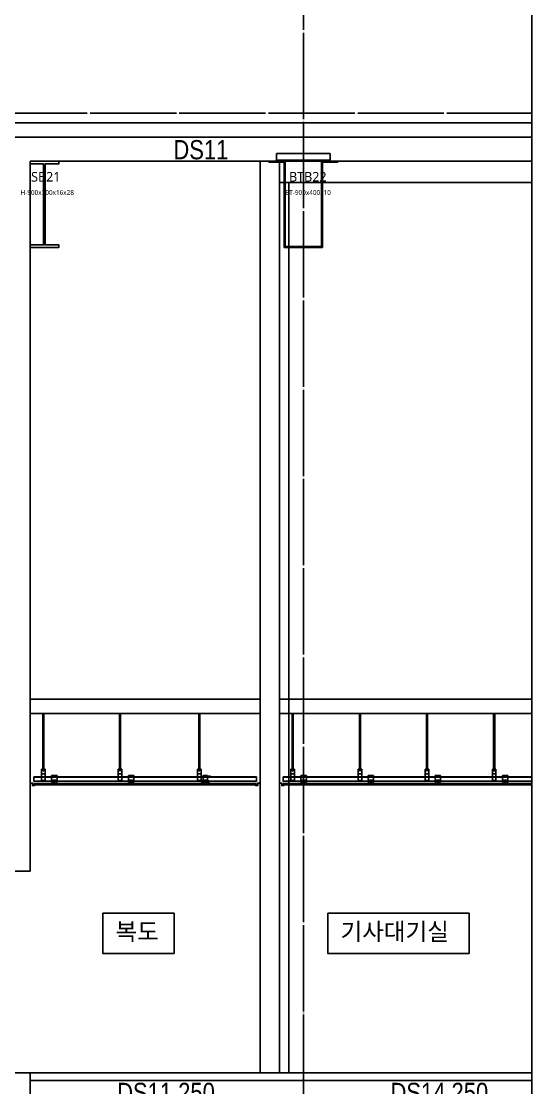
# Model space of a CAD drawing. Header units: millimetres. Extents: x 11948722 to 13111668, y -10771712 to -10232988.
# Drawn here: x 12189392 to 12194713, y -10546318 to -10535205 of the extents above; entities that cross this region are included whole.
import ezdxf
from ezdxf.enums import TextEntityAlignment as Align

# ---------------------------------------------------------------- set-up
doc = ezdxf.new("R2010")
doc.units = ezdxf.units.MM
doc.header["$LTSCALE"] = 150
doc.header["$MEASUREMENT"] = 0
for name, pattern in [('CEN', [6.2, 6, -0.1, 0, -0.1]), ('X_PLAN_1F$0$CEN', [62, 60, -1, 0, -1]), ('Xref-계단단면도$0$HIDDEN', [0.375, 0.25, -0.125])]:
    doc.linetypes.add(name, pattern=pattern)
doc.layers.get('Defpoints').update_dxf_attribs({"color": 117, "linetype": 'CONTINUOUS'})
for name, color, linetype in [('0-Besto', 1, 'CONTINUOUS'), ('A-CON', 2, 'CONTINUOUS'), ('A-FIN-4', 9, 'CONTINUOUS'), ('A-중심선', 10, 'CEN'), ('CON-C', 2, 'CONTINUOUS'), ('DIM', 7, 'CONTINUOUS'), ('ELE-06', 6, 'CONTINUOUS'), ('INS', 251, 'CONTINUOUS'), ('WAL', 3, 'CONTINUOUS'), ('X_PLAN_1F$0$A-중심선', 1, 'X_PLAN_1F$0$CEN'), ('Xref-계단단면도$0$4', 4, 'CONTINUOUS'), ('Xref-계단단면도$0$8', 8, 'CONTINUOUS'), ('Xref-계단단면도$0$ELE-3', 6, 'CONTINUOUS'), ('Xref-계단단면도$0$FIN', 5, 'CONTINUOUS'), ('Xref-계단단면도$0$TEX', 3, 'CONTINUOUS'), ('Xref-계단단면도$0$TEX-SYM', 3, 'CONTINUOUS')]:
    doc.layers.add(name, color=color, linetype=linetype)
doc.styles.add('A.NARROW', font='ARIALN.TTF')
doc.styles.add('Xref-계단단면도$0$돋움', font='')
doc.styles.add('나눔고딕 Se', font='NanumGothic.ttf')
doc.styles.get('Xref-계단단면도$0$돋움').set_extended_font_data('Dotum')

# ---------------------------------------------------------------- blocks, each defined once
blk = doc.blocks.new('A$C631E516C')
at = {"layer": 'A-CON', "ltscale": 3}
blk.add_lwpolyline([(-150, 0), (-150, -28), (-8, -28), (-8, -872), (-150, -872), (-150, -900), (150, -900), (150, -872), (8, -872), (8, -28), (150, -28), (150, 0), (-150, 0)], close=True, dxfattribs=at)
at = {"layer": 'Defpoints', "style": '나눔고딕 Se'}
for s, height, p in [('SB21', 100, (167, -162)), ('H-900x300x16x28', 50, (308, -326))]:
    blk.add_text(s, height=height, dxfattribs=at).set_placement(p, align=Align.MIDDLE_RIGHT)
blk = doc.blocks.new('A$C652F490E')
at = {"layer": '0-Besto', "color": 2}
for p, q in [((-359, -10), (-359, 0)), ((-190, -890), (-190, 0)), ((190, -890), (190, 0)), ((359, -10), (359, 0)), ((-200, -10), (-359, -10)), ((-200, -900), (-200, -10)), ((200, -900), (200, -10)), ((200, -10), (359, -10)), ((-200, -900), (200, -900)), ((-190, -890), (190, -890))]:
    blk.add_line(p, q, dxfattribs=at)
at = {"layer": '0-Besto'}
for p, q in [((-359, 0), (-188, 0)), ((-159, 0), (-279, 0)), ((159, 0), (279, 0)), ((359, 0), (188, 0))]:
    blk.add_line(p, q, dxfattribs=at)
at = {"layer": 'DIM', "color": 2}
for p, q in [((-279, 0), (-279, 80)), ((-279, 80), (279, 80)), ((279, 10), (-279, 10)), ((279, 0), (-279, 0)), ((279, 80), (279, 0))]:
    blk.add_line(p, q, dxfattribs=at)
at = {"layer": 'Defpoints', "style": '나눔고딕 Se'}
for s, height, p in [('BTB22', 100, (242, -162)), ('BT-900x400x10', 50, (287, -326))]:
    blk.add_text(s, height=height, dxfattribs=at).set_placement(p, align=Align.MIDDLE_RIGHT)

msp = doc.modelspace()

# ---------------------------------------------------------------- linework, layer by layer
at = {"layer": 'A-FIN-4'}
msp.add_line((12177087.3, -10536262.8), (12194713.3, -10536262.8), dxfattribs=at)
at = {"layer": 'A-중심선'}
for p, q in [((12192332.6, -10528812.8), (12192332.6, -10580443.8)), ((12177087.3, -10536162.8), (12194713.3, -10536162.8))]:
    msp.add_line(p, q, dxfattribs=at)
at = {"layer": 'A-중심선', "linetype": 'ByBlock', "ltscale": 0.5}
msp.add_line((12177087.3, -10546162.8), (12194713.3, -10546162.8), dxfattribs=at)
at = {"layer": 'CON-C'}
for p, q in [((12189482.6, -10544062.8), (12189482.6, -10536662.8)), ((12189482.6, -10536662.8), (12194713.3, -10536662.8)), ((12189182.6, -10544062.8), (12189482.6, -10544062.8)), ((12189482.6, -10546162.8), (12189182.6, -10546162.8)), ((12189482.6, -10554062.8), (12189482.6, -10546162.8)), ((12194713.3, -10546242.8), (12189482.6, -10546242.8))]:
    msp.add_line(p, q, dxfattribs=at)
at = {"layer": 'CON-C', "flags": 128}
msp.add_lwpolyline([(12177087.3, -10536412.8), (12194713.3, -10536412.8)], dxfattribs=at)
at = {"layer": 'Defpoints', "ltscale": 1200}
msp.add_lwpolyline([(12177087.3, -10525959.4), (12194713.3, -10525959.4), (12194713.3, -10580443.8), (12177087.3, -10580443.8)], close=True, dxfattribs=at)
at = {"layer": 'ELE-06'}
msp.add_line((12194713.3, -10546162.8), (12189482.6, -10546162.8), dxfattribs=at)
at = {"layer": 'INS', "ltscale": 1200}
for p, q in [((12192082.6, -10536882.8), (12194713.3, -10536882.8)), ((12192182.6, -10546162.8), (12192182.6, -10536882.8))]:
    msp.add_line(p, q, dxfattribs=at)
at = {"layer": 'WAL', "ltscale": 1200}
for p, q in [((12191882.6, -10546162.8), (12191882.6, -10536662.8)), ((12192082.6, -10546162.8), (12192082.6, -10536662.8))]:
    msp.add_line(p, q, dxfattribs=at)
at = {"layer": 'Xref-계단단면도$0$4', "ltscale": 0.1}
for points in [[(12189532.6, -10543168.8), (12189532.6, -10543162.8), (12189531.6, -10543162.8), (12189531.6, -10543167.8), (12189508.6, -10543167.8), (12189508.6, -10543142.8), (12189483.6, -10543142.8), (12189483.6, -10543118.8), (12189482.6, -10543118.8), (12189482.6, -10543143.8), (12189507.6, -10543143.8), (12189507.6, -10543168.8), (12189532.6, -10543168.8)], [(12191832.6, -10543168.8), (12191832.6, -10543162.8), (12191833.6, -10543162.8), (12191833.6, -10543167.8), (12191856.6, -10543167.8), (12191856.6, -10543142.8), (12191881.6, -10543142.8), (12191881.6, -10543118.8), (12191882.6, -10543118.8), (12191882.6, -10543143.8), (12191857.6, -10543143.8), (12191857.6, -10543168.8), (12191832.6, -10543168.8)], [(12192132.6, -10543168.8), (12192132.6, -10543162.8), (12192131.6, -10543162.8), (12192131.6, -10543167.8), (12192108.6, -10543167.8), (12192108.6, -10543142.8), (12192083.6, -10543142.8), (12192083.6, -10543118.8), (12192082.6, -10543118.8), (12192082.6, -10543143.8), (12192107.6, -10543143.8), (12192107.6, -10543168.8), (12192132.6, -10543168.8)]]:
    msp.add_lwpolyline(points, dxfattribs=at)
at = {"layer": 'Xref-계단단면도$0$8'}
for p, q in [((12189616.3, -10542417.8), (12189616.3, -10542994)), ((12189627.6, -10542417.8), (12189627.6, -10542994)), ((12190416.3, -10542417.8), (12190416.3, -10542994)), ((12190427.6, -10542417.8), (12190427.6, -10542994)), ((12191241.3, -10542417.8), (12191241.3, -10542994)), ((12191252.6, -10542417.8), (12191252.6, -10542994)), ((12192216.3, -10542417.8), (12192216.3, -10542994)), ((12192227.6, -10542417.8), (12192227.6, -10542994)), ((12192916.3, -10542417.8), (12192916.3, -10542994)), ((12192927.6, -10542417.8), (12192927.6, -10542994)), ((12193616.3, -10542417.8), (12193616.3, -10542994)), ((12193627.6, -10542417.8), (12193627.6, -10542994)), ((12194316.3, -10542417.8), (12194316.3, -10542994)), ((12194327.6, -10542417.8), (12194327.6, -10542994)), ((12189603.2, -10542997.8), (12189603.2, -10543116.5)), ((12189603.2, -10542997.8), (12189640.7, -10542997.8)), ((12189603.2, -10543001.5), (12189640.7, -10543001.5)), ((12189610.7, -10542994), (12189633.2, -10542994)), ((12189610.7, -10542994), (12189610.7, -10542997.8)), ((12189610.7, -10543001.5), (12189610.7, -10543005.3)), ((12189610.7, -10543005.3), (12189633.2, -10543005.3)), ((12189614.5, -10542994), (12189614.5, -10542997.8)), ((12189614.5, -10543001.5), (12189614.5, -10543005.3)), ((12189616.3, -10542989), (12189627.6, -10542989)), ((12189616.3, -10542991.5), (12189627.6, -10542991.5)), ((12189616.3, -10543005.3), (12189616.3, -10543016.5)), ((12189616.3, -10543006.5), (12189627.6, -10543006.5)), ((12189616.3, -10543009), (12189627.6, -10543009)), ((12189616.3, -10543011.5), (12189627.6, -10543011.5)), ((12189616.3, -10543014), (12189627.6, -10543014)), ((12189616.3, -10543014), (12189627.6, -10543014)), ((12189616.3, -10543016.5), (12189627.6, -10543016.5)), ((12189627.6, -10543005.3), (12189627.6, -10543016.5)), ((12189629.5, -10542994), (12189629.5, -10542997.8)), ((12189629.5, -10543001.5), (12189629.5, -10543005.3)), ((12189633.2, -10542994), (12189633.2, -10542997.8)), ((12189633.2, -10543001.5), (12189633.2, -10543005.3)), ((12189640.7, -10542997.8), (12189640.7, -10543116.5)), ((12190403.2, -10542997.8), (12190403.2, -10543116.5)), ((12190403.2, -10542997.8), (12190440.7, -10542997.8)), ((12190403.2, -10543001.5), (12190440.7, -10543001.5)), ((12190410.7, -10542994), (12190410.7, -10542997.8)), ((12190410.7, -10542994), (12190433.2, -10542994)), ((12190410.7, -10543001.5), (12190410.7, -10543005.3)), ((12190410.7, -10543005.3), (12190433.2, -10543005.3)), ((12190414.5, -10542994), (12190414.5, -10542997.8)), ((12190414.5, -10543001.5), (12190414.5, -10543005.3)), ((12190416.3, -10542989), (12190427.6, -10542989)), ((12190416.3, -10542991.5), (12190427.6, -10542991.5)), ((12190416.3, -10543005.3), (12190416.3, -10543016.5)), ((12190416.3, -10543006.5), (12190427.6, -10543006.5)), ((12190416.3, -10543009), (12190427.6, -10543009)), ((12190416.3, -10543011.5), (12190427.6, -10543011.5)), ((12190416.3, -10543014), (12190427.6, -10543014)), ((12190416.3, -10543014), (12190427.6, -10543014)), ((12190416.3, -10543016.5), (12190427.6, -10543016.5)), ((12190427.6, -10543005.3), (12190427.6, -10543016.5)), ((12190429.5, -10542994), (12190429.5, -10542997.8)), ((12190429.5, -10543001.5), (12190429.5, -10543005.3)), ((12190433.2, -10542994), (12190433.2, -10542997.8)), ((12190433.2, -10543001.5), (12190433.2, -10543005.3)), ((12190440.7, -10542997.8), (12190440.7, -10543116.5)), ((12191228.2, -10542997.8), (12191228.2, -10543116.5)), ((12191228.2, -10542997.8), (12191265.7, -10542997.8)), ((12191228.2, -10543001.5), (12191265.7, -10543001.5)), ((12191235.7, -10542994), (12191258.2, -10542994)), ((12191235.7, -10542994), (12191235.7, -10542997.8)), ((12191235.7, -10543001.5), (12191235.7, -10543005.3)), ((12191235.7, -10543005.3), (12191258.2, -10543005.3)), ((12191239.5, -10542994), (12191239.5, -10542997.8)), ((12191239.5, -10543001.5), (12191239.5, -10543005.3)), ((12191241.3, -10542989), (12191252.6, -10542989)), ((12191241.3, -10542991.5), (12191252.6, -10542991.5)), ((12191241.3, -10543005.3), (12191241.3, -10543016.5)), ((12191241.3, -10543006.5), (12191252.6, -10543006.5)), ((12191241.3, -10543009), (12191252.6, -10543009)), ((12191241.3, -10543011.5), (12191252.6, -10543011.5)), ((12191241.3, -10543014), (12191252.6, -10543014)), ((12191241.3, -10543014), (12191252.6, -10543014)), ((12191241.3, -10543016.5), (12191252.6, -10543016.5)), ((12191252.6, -10543005.3), (12191252.6, -10543016.5)), ((12191254.5, -10542994), (12191254.5, -10542997.8)), ((12191254.5, -10543001.5), (12191254.5, -10543005.3)), ((12191258.2, -10542994), (12191258.2, -10542997.8)), ((12191258.2, -10543001.5), (12191258.2, -10543005.3)), ((12191265.7, -10542997.8), (12191265.7, -10543116.5)), ((12192203.2, -10542997.8), (12192203.2, -10543116.5)), ((12192203.2, -10542997.8), (12192240.7, -10542997.8)), ((12192203.2, -10543001.5), (12192240.7, -10543001.5)), ((12192210.7, -10542994), (12192233.2, -10542994)), ((12192210.7, -10542994), (12192210.7, -10542997.8)), ((12192210.7, -10543001.5), (12192210.7, -10543005.3)), ((12192210.7, -10543005.3), (12192233.2, -10543005.3)), ((12192214.5, -10542994), (12192214.5, -10542997.8)), ((12192214.5, -10543001.5), (12192214.5, -10543005.3)), ((12192216.3, -10542989), (12192227.6, -10542989)), ((12192216.3, -10542991.5), (12192227.6, -10542991.5)), ((12192216.3, -10543005.3), (12192216.3, -10543016.5)), ((12192216.3, -10543006.5), (12192227.6, -10543006.5)), ((12192216.3, -10543009), (12192227.6, -10543009)), ((12192216.3, -10543011.5), (12192227.6, -10543011.5)), ((12192216.3, -10543014), (12192227.6, -10543014)), ((12192216.3, -10543014), (12192227.6, -10543014)), ((12192216.3, -10543016.5), (12192227.6, -10543016.5)), ((12192227.6, -10543005.3), (12192227.6, -10543016.5)), ((12192229.5, -10542994), (12192229.5, -10542997.8)), ((12192229.5, -10543001.5), (12192229.5, -10543005.3)), ((12192233.2, -10542994), (12192233.2, -10542997.8)), ((12192233.2, -10543001.5), (12192233.2, -10543005.3)), ((12192240.7, -10542997.8), (12192240.7, -10543116.5)), ((12192903.2, -10542997.8), (12192903.2, -10543116.5)), ((12192903.2, -10542997.8), (12192940.7, -10542997.8)), ((12192903.2, -10543001.5), (12192940.7, -10543001.5)), ((12192910.7, -10542994), (12192910.7, -10542997.8)), ((12192910.7, -10542994), (12192933.2, -10542994)), ((12192910.7, -10543001.5), (12192910.7, -10543005.3)), ((12192910.7, -10543005.3), (12192933.2, -10543005.3)), ((12192914.5, -10542994), (12192914.5, -10542997.8)), ((12192914.5, -10543001.5), (12192914.5, -10543005.3)), ((12192916.3, -10542989), (12192927.6, -10542989)), ((12192916.3, -10542991.5), (12192927.6, -10542991.5)), ((12192916.3, -10543005.3), (12192916.3, -10543016.5)), ((12192916.3, -10543006.5), (12192927.6, -10543006.5)), ((12192916.3, -10543009), (12192927.6, -10543009)), ((12192916.3, -10543011.5), (12192927.6, -10543011.5)), ((12192916.3, -10543014), (12192927.6, -10543014)), ((12192916.3, -10543014), (12192927.6, -10543014)), ((12192916.3, -10543016.5), (12192927.6, -10543016.5)), ((12192927.6, -10543005.3), (12192927.6, -10543016.5)), ((12192929.5, -10542994), (12192929.5, -10542997.8)), ((12192929.5, -10543001.5), (12192929.5, -10543005.3)), ((12192933.2, -10542994), (12192933.2, -10542997.8)), ((12192933.2, -10543001.5), (12192933.2, -10543005.3)), ((12192940.7, -10542997.8), (12192940.7, -10543116.5)), ((12193603.2, -10542997.8), (12193603.2, -10543116.5)), ((12193603.2, -10542997.8), (12193640.7, -10542997.8)), ((12193603.2, -10543001.5), (12193640.7, -10543001.5)), ((12193610.7, -10542994), (12193610.7, -10542997.8)), ((12193610.7, -10542994), (12193633.2, -10542994)), ((12193610.7, -10543001.5), (12193610.7, -10543005.3)), ((12193610.7, -10543005.3), (12193633.2, -10543005.3)), ((12193614.5, -10542994), (12193614.5, -10542997.8)), ((12193614.5, -10543001.5), (12193614.5, -10543005.3)), ((12193616.3, -10542989), (12193627.6, -10542989)), ((12193616.3, -10542991.5), (12193627.6, -10542991.5)), ((12193616.3, -10543005.3), (12193616.3, -10543016.5)), ((12193616.3, -10543006.5), (12193627.6, -10543006.5)), ((12193616.3, -10543009), (12193627.6, -10543009)), ((12193616.3, -10543011.5), (12193627.6, -10543011.5)), ((12193616.3, -10543014), (12193627.6, -10543014)), ((12193616.3, -10543014), (12193627.6, -10543014)), ((12193616.3, -10543016.5), (12193627.6, -10543016.5)), ((12193627.6, -10543005.3), (12193627.6, -10543016.5)), ((12193629.5, -10542994), (12193629.5, -10542997.8)), ((12193629.5, -10543001.5), (12193629.5, -10543005.3)), ((12193633.2, -10542994), (12193633.2, -10542997.8)), ((12193633.2, -10543001.5), (12193633.2, -10543005.3)), ((12193640.7, -10542997.8), (12193640.7, -10543116.5)), ((12194303.2, -10542997.8), (12194303.2, -10543116.5)), ((12194303.2, -10542997.8), (12194340.7, -10542997.8)), ((12194303.2, -10543001.5), (12194340.7, -10543001.5)), ((12194310.7, -10542994), (12194310.7, -10542997.8)), ((12194310.7, -10542994), (12194333.2, -10542994)), ((12194310.7, -10543001.5), (12194310.7, -10543005.3)), ((12194310.7, -10543005.3), (12194333.2, -10543005.3)), ((12194314.5, -10542994), (12194314.5, -10542997.8)), ((12194314.5, -10543001.5), (12194314.5, -10543005.3)), ((12194316.3, -10542989), (12194327.6, -10542989)), ((12194316.3, -10542991.5), (12194327.6, -10542991.5)), ((12194316.3, -10543005.3), (12194316.3, -10543016.5)), ((12194316.3, -10543006.5), (12194327.6, -10543006.5)), ((12194316.3, -10543009), (12194327.6, -10543009)), ((12194316.3, -10543011.5), (12194327.6, -10543011.5)), ((12194316.3, -10543014), (12194327.6, -10543014)), ((12194316.3, -10543014), (12194327.6, -10543014)), ((12194316.3, -10543016.5), (12194327.6, -10543016.5)), ((12194327.6, -10543005.3), (12194327.6, -10543016.5)), ((12194329.5, -10542994), (12194329.5, -10542997.8)), ((12194329.5, -10543001.5), (12194329.5, -10543005.3)), ((12194333.2, -10542994), (12194333.2, -10542997.8)), ((12194333.2, -10543001.5), (12194333.2, -10543005.3)), ((12194340.7, -10542997.8), (12194340.7, -10543116.5)), ((12189603.2, -10543047.8), (12189640.7, -10543047.8)), ((12189603.2, -10543116.5), (12189640.7, -10543116.5)), ((12189708, -10543064), (12189764.2, -10543064)), ((12189708, -10543107.8), (12189708, -10543064)), ((12189708, -10543066.5), (12189764.2, -10543066.5)), ((12189708, -10543075.3), (12189711.6, -10543075.3)), ((12189714.2, -10543114), (12189708, -10543107.8)), ((12189708, -10543114), (12189714.2, -10543114)), ((12189708, -10543137.8), (12189708, -10543114)), ((12189715.5, -10543137.8), (12189708, -10543137.8)), ((12189710.5, -10543135.3), (12189710.5, -10543116.5)), ((12189710.5, -10543116.5), (12189714.2, -10543116.5)), ((12189710.5, -10543124), (12189761.7, -10543124)), ((12189713.3, -10543135.3), (12189710.5, -10543135.3)), ((12189713.7, -10543075.3), (12189716.7, -10543075.3)), ((12189714.2, -10543114), (12189758, -10543114)), ((12189714.2, -10543116.5), (12189714.2, -10543114)), ((12189716.7, -10543069.4), (12189716.7, -10543064)), ((12189716.7, -10543075.3), (12189716.7, -10543071.1)), ((12189744.2, -10543137.8), (12189728, -10543137.8)), ((12189742.1, -10543135.3), (12189730.1, -10543135.3)), ((12189731.7, -10543069.4), (12189731.7, -10543064)), ((12189731.7, -10543075.3), (12189731.7, -10543071.1)), ((12189731.7, -10543075.3), (12189734.8, -10543075.3)), ((12189736.5, -10543075.3), (12189740.5, -10543075.3)), ((12189740.5, -10543069.4), (12189740.5, -10543064)), ((12189740.5, -10543075.3), (12189740.5, -10543071.1)), ((12189755.5, -10543069.4), (12189755.5, -10543064)), ((12189755.5, -10543075.3), (12189755.5, -10543071.1)), ((12189755.5, -10543075.3), (12189759.2, -10543075.3)), ((12189764.2, -10543137.8), (12189756.7, -10543137.8)), ((12189758, -10543114), (12189764.2, -10543107.8)), ((12189758, -10543114), (12189764.2, -10543114)), ((12189758, -10543116.5), (12189758, -10543114)), ((12189758, -10543116.5), (12189761.7, -10543116.5)), ((12189761.7, -10543135.3), (12189758.9, -10543135.3)), ((12189760.6, -10543075.3), (12189764.2, -10543075.3)), ((12189761.7, -10543116.5), (12189761.7, -10543135.3)), ((12189764.2, -10543107.8), (12189764.2, -10543064)), ((12189764.2, -10543114), (12189764.2, -10543137.8)), ((12190403.2, -10543047.8), (12190440.7, -10543047.8)), ((12190403.2, -10543116.5), (12190440.7, -10543116.5)), ((12190508, -10543064), (12190564.2, -10543064)), ((12190508, -10543107.8), (12190508, -10543064)), ((12190508, -10543066.5), (12190564.2, -10543066.5)), ((12190508, -10543075.3), (12190511.6, -10543075.3)), ((12190514.2, -10543114), (12190508, -10543107.8)), ((12190508, -10543114), (12190514.2, -10543114)), ((12190508, -10543137.8), (12190508, -10543114)), ((12190515.5, -10543137.8), (12190508, -10543137.8)), ((12190510.5, -10543135.3), (12190510.5, -10543116.5)), ((12190510.5, -10543116.5), (12190514.2, -10543116.5)), ((12190510.5, -10543124), (12190561.7, -10543124)), ((12190513.3, -10543135.3), (12190510.5, -10543135.3)), ((12190513.7, -10543075.3), (12190516.7, -10543075.3)), ((12190514.2, -10543114), (12190558, -10543114)), ((12190514.2, -10543116.5), (12190514.2, -10543114)), ((12190516.7, -10543069.4), (12190516.7, -10543064)), ((12190516.7, -10543075.3), (12190516.7, -10543071.1)), ((12190544.2, -10543137.8), (12190528, -10543137.8)), ((12190542.1, -10543135.3), (12190530.1, -10543135.3)), ((12190531.7, -10543069.4), (12190531.7, -10543064)), ((12190531.7, -10543075.3), (12190531.7, -10543071.1)), ((12190531.7, -10543075.3), (12190534.8, -10543075.3)), ((12190536.5, -10543075.3), (12190540.5, -10543075.3)), ((12190540.5, -10543069.4), (12190540.5, -10543064)), ((12190540.5, -10543075.3), (12190540.5, -10543071.1)), ((12190555.5, -10543069.4), (12190555.5, -10543064)), ((12190555.5, -10543075.3), (12190555.5, -10543071.1)), ((12190555.5, -10543075.3), (12190559.2, -10543075.3)), ((12190564.2, -10543137.8), (12190556.7, -10543137.8)), ((12190558, -10543114), (12190564.2, -10543107.8)), ((12190558, -10543114), (12190564.2, -10543114)), ((12190558, -10543116.5), (12190558, -10543114)), ((12190558, -10543116.5), (12190561.7, -10543116.5)), ((12190561.7, -10543135.3), (12190558.9, -10543135.3)), ((12190560.6, -10543075.3), (12190564.2, -10543075.3)), ((12190561.7, -10543116.5), (12190561.7, -10543135.3)), ((12190564.2, -10543107.8), (12190564.2, -10543064)), ((12190564.2, -10543114), (12190564.2, -10543137.8)), ((12191228.2, -10543047.8), (12191265.7, -10543047.8)), ((12191228.2, -10543116.5), (12191265.7, -10543116.5)), ((12191356.7, -10543075.3), (12191259.8, -10543075.3)), ((12191261.5, -10543075.3), (12191265.5, -10543075.3)), ((12191265.5, -10543069.4), (12191265.5, -10543064)), ((12191265.5, -10543075.3), (12191265.5, -10543071.1)), ((12191267.1, -10543135.3), (12191355.1, -10543135.3)), ((12191269.2, -10543137.8), (12191353, -10543137.8)), ((12191280.5, -10543069.4), (12191280.5, -10543064)), ((12191280.5, -10543075.3), (12191280.5, -10543071.1)), ((12191280.5, -10543075.3), (12191284.2, -10543075.3)), ((12191289.2, -10543137.8), (12191281.7, -10543137.8)), ((12191283, -10543114), (12191289.2, -10543107.8)), ((12191339.2, -10543114), (12191283, -10543114)), ((12191283, -10543114), (12191289.2, -10543114)), ((12191283, -10543116.5), (12191283, -10543114)), ((12191283, -10543116.5), (12191286.7, -10543116.5)), ((12191286.7, -10543135.3), (12191283.8, -10543135.3)), ((12191285.6, -10543075.3), (12191289.2, -10543075.3)), ((12191286.7, -10543116.5), (12191286.7, -10543135.3)), ((12191335.5, -10543124), (12191286.7, -10543124)), ((12191333, -10543064), (12191289.2, -10543064)), ((12191289.2, -10543107.8), (12191289.2, -10543064)), ((12191333, -10543066.5), (12191289.2, -10543066.5)), ((12191289.2, -10543114), (12191289.2, -10543137.8)), ((12191333, -10543107.8), (12191333, -10543064)), ((12191333, -10543075.3), (12191336.6, -10543075.3)), ((12191339.2, -10543114), (12191333, -10543107.8)), ((12191333, -10543114), (12191339.2, -10543114)), ((12191333, -10543137.8), (12191333, -10543114)), ((12191340.5, -10543137.8), (12191333, -10543137.8)), ((12191335.5, -10543135.3), (12191335.5, -10543116.5)), ((12191335.5, -10543116.5), (12191339.2, -10543116.5)), ((12191338.3, -10543135.3), (12191335.5, -10543135.3)), ((12191338.7, -10543075.3), (12191341.7, -10543075.3)), ((12191339.2, -10543116.5), (12191339.2, -10543114)), ((12191341.7, -10543069.4), (12191341.7, -10543064)), ((12191341.7, -10543075.3), (12191341.7, -10543071.1)), ((12191356.7, -10543069.4), (12191356.7, -10543064)), ((12191356.7, -10543075.3), (12191356.7, -10543071.1)), ((12192203.2, -10543047.8), (12192240.7, -10543047.8)), ((12192203.2, -10543116.5), (12192240.7, -10543116.5)), ((12192308, -10543064), (12192364.2, -10543064)), ((12192308, -10543107.8), (12192308, -10543064)), ((12192308, -10543066.5), (12192364.2, -10543066.5)), ((12192308, -10543075.3), (12192311.6, -10543075.3)), ((12192314.2, -10543114), (12192308, -10543107.8)), ((12192308, -10543137.8), (12192308, -10543114)), ((12192308, -10543114), (12192314.2, -10543114)), ((12192315.5, -10543137.8), (12192308, -10543137.8)), ((12192310.5, -10543135.3), (12192310.5, -10543116.5)), ((12192310.5, -10543116.5), (12192314.2, -10543116.5)), ((12192310.5, -10543124), (12192361.7, -10543124)), ((12192313.3, -10543135.3), (12192310.5, -10543135.3)), ((12192313.7, -10543075.3), (12192316.7, -10543075.3)), ((12192314.2, -10543114), (12192358, -10543114)), ((12192314.2, -10543116.5), (12192314.2, -10543114)), ((12192316.7, -10543069.4), (12192316.7, -10543064)), ((12192316.7, -10543075.3), (12192316.7, -10543071.1)), ((12192344.2, -10543137.8), (12192328, -10543137.8)), ((12192342.1, -10543135.3), (12192330.1, -10543135.3)), ((12192331.7, -10543069.4), (12192331.7, -10543064)), ((12192331.7, -10543075.3), (12192331.7, -10543071.1)), ((12192331.7, -10543075.3), (12192334.8, -10543075.3)), ((12192336.5, -10543075.3), (12192340.5, -10543075.3)), ((12192340.5, -10543069.4), (12192340.5, -10543064)), ((12192340.5, -10543075.3), (12192340.5, -10543071.1)), ((12192355.5, -10543069.4), (12192355.5, -10543064)), ((12192355.5, -10543075.3), (12192355.5, -10543071.1)), ((12192355.5, -10543075.3), (12192359.2, -10543075.3)), ((12192364.2, -10543137.8), (12192356.7, -10543137.8)), ((12192358, -10543114), (12192364.2, -10543107.8)), ((12192358, -10543114), (12192364.2, -10543114)), ((12192358, -10543116.5), (12192358, -10543114)), ((12192358, -10543116.5), (12192361.7, -10543116.5)), ((12192361.7, -10543135.3), (12192358.8, -10543135.3)), ((12192360.6, -10543075.3), (12192364.2, -10543075.3)), ((12192361.7, -10543116.5), (12192361.7, -10543135.3)), ((12192364.2, -10543107.8), (12192364.2, -10543064)), ((12192364.2, -10543114), (12192364.2, -10543137.8)), ((12192903.2, -10543047.8), (12192940.7, -10543047.8)), ((12192903.2, -10543116.5), (12192940.7, -10543116.5)), ((12193008, -10543064), (12193064.2, -10543064)), ((12193008, -10543107.8), (12193008, -10543064)), ((12193008, -10543066.5), (12193064.2, -10543066.5)), ((12193008, -10543075.3), (12193011.6, -10543075.3)), ((12193014.2, -10543114), (12193008, -10543107.8)), ((12193008, -10543114), (12193014.2, -10543114)), ((12193008, -10543137.8), (12193008, -10543114)), ((12193015.5, -10543137.8), (12193008, -10543137.8)), ((12193010.5, -10543135.3), (12193010.5, -10543116.5)), ((12193010.5, -10543116.5), (12193014.2, -10543116.5)), ((12193010.5, -10543124), (12193061.7, -10543124)), ((12193013.3, -10543135.3), (12193010.5, -10543135.3)), ((12193013.7, -10543075.3), (12193016.7, -10543075.3)), ((12193014.2, -10543116.5), (12193014.2, -10543114)), ((12193014.2, -10543114), (12193058, -10543114)), ((12193016.7, -10543069.4), (12193016.7, -10543064)), ((12193016.7, -10543075.3), (12193016.7, -10543071.1)), ((12193044.2, -10543137.8), (12193028, -10543137.8)), ((12193042.1, -10543135.3), (12193030.1, -10543135.3)), ((12193031.7, -10543069.4), (12193031.7, -10543064)), ((12193031.7, -10543075.3), (12193031.7, -10543071.1)), ((12193031.7, -10543075.3), (12193034.8, -10543075.3)), ((12193036.5, -10543075.3), (12193040.5, -10543075.3)), ((12193040.5, -10543069.4), (12193040.5, -10543064)), ((12193040.5, -10543075.3), (12193040.5, -10543071.1)), ((12193055.5, -10543069.4), (12193055.5, -10543064)), ((12193055.5, -10543075.3), (12193055.5, -10543071.1)), ((12193055.5, -10543075.3), (12193059.2, -10543075.3)), ((12193064.2, -10543137.8), (12193056.7, -10543137.8)), ((12193058, -10543114), (12193064.2, -10543107.8)), ((12193058, -10543114), (12193064.2, -10543114)), ((12193058, -10543116.5), (12193058, -10543114)), ((12193058, -10543116.5), (12193061.7, -10543116.5)), ((12193061.7, -10543135.3), (12193058.8, -10543135.3)), ((12193060.6, -10543075.3), (12193064.2, -10543075.3)), ((12193061.7, -10543116.5), (12193061.7, -10543135.3)), ((12193064.2, -10543107.8), (12193064.2, -10543064)), ((12193064.2, -10543114), (12193064.2, -10543137.8)), ((12193603.2, -10543047.8), (12193640.7, -10543047.8)), ((12193603.2, -10543116.5), (12193640.7, -10543116.5)), ((12193708, -10543064), (12193764.2, -10543064)), ((12193708, -10543107.8), (12193708, -10543064)), ((12193708, -10543066.5), (12193764.2, -10543066.5)), ((12193708, -10543075.3), (12193711.6, -10543075.3)), ((12193714.2, -10543114), (12193708, -10543107.8)), ((12193708, -10543114), (12193714.2, -10543114)), ((12193708, -10543137.8), (12193708, -10543114)), ((12193715.5, -10543137.8), (12193708, -10543137.8)), ((12193710.5, -10543135.3), (12193710.5, -10543116.5)), ((12193710.5, -10543116.5), (12193714.2, -10543116.5)), ((12193710.5, -10543124), (12193761.7, -10543124)), ((12193713.3, -10543135.3), (12193710.5, -10543135.3)), ((12193713.7, -10543075.3), (12193716.7, -10543075.3)), ((12193714.2, -10543114), (12193758, -10543114)), ((12193714.2, -10543116.5), (12193714.2, -10543114)), ((12193716.7, -10543069.4), (12193716.7, -10543064)), ((12193716.7, -10543075.3), (12193716.7, -10543071.1)), ((12193744.2, -10543137.8), (12193728, -10543137.8)), ((12193742.1, -10543135.3), (12193730.1, -10543135.3)), ((12193731.7, -10543069.4), (12193731.7, -10543064)), ((12193731.7, -10543075.3), (12193731.7, -10543071.1)), ((12193731.7, -10543075.3), (12193734.8, -10543075.3)), ((12193736.5, -10543075.3), (12193740.5, -10543075.3)), ((12193740.5, -10543069.4), (12193740.5, -10543064)), ((12193740.5, -10543075.3), (12193740.5, -10543071.1)), ((12193755.5, -10543069.4), (12193755.5, -10543064)), ((12193755.5, -10543075.3), (12193755.5, -10543071.1)), ((12193755.5, -10543075.3), (12193759.2, -10543075.3)), ((12193764.2, -10543137.8), (12193756.7, -10543137.8)), ((12193758, -10543114), (12193764.2, -10543107.8)), ((12193758, -10543114), (12193764.2, -10543114)), ((12193758, -10543116.5), (12193758, -10543114)), ((12193758, -10543116.5), (12193761.7, -10543116.5)), ((12193761.7, -10543135.3), (12193758.8, -10543135.3)), ((12193760.6, -10543075.3), (12193764.2, -10543075.3)), ((12193761.7, -10543116.5), (12193761.7, -10543135.3)), ((12193764.2, -10543107.8), (12193764.2, -10543064)), ((12193764.2, -10543114), (12193764.2, -10543137.8)), ((12194303.2, -10543047.8), (12194340.7, -10543047.8)), ((12194303.2, -10543116.5), (12194340.7, -10543116.5)), ((12194408, -10543064), (12194464.2, -10543064)), ((12194408, -10543107.8), (12194408, -10543064)), ((12194408, -10543066.5), (12194464.2, -10543066.5)), ((12194408, -10543075.3), (12194411.6, -10543075.3)), ((12194414.2, -10543114), (12194408, -10543107.8)), ((12194408, -10543114), (12194414.2, -10543114)), ((12194408, -10543137.8), (12194408, -10543114)), ((12194415.5, -10543137.8), (12194408, -10543137.8)), ((12194410.5, -10543135.3), (12194410.5, -10543116.5)), ((12194410.5, -10543116.5), (12194414.2, -10543116.5)), ((12194410.5, -10543124), (12194461.7, -10543124)), ((12194413.3, -10543135.3), (12194410.5, -10543135.3)), ((12194413.7, -10543075.3), (12194416.7, -10543075.3)), ((12194414.2, -10543114), (12194458, -10543114)), ((12194414.2, -10543116.5), (12194414.2, -10543114)), ((12194416.7, -10543069.4), (12194416.7, -10543064)), ((12194416.7, -10543075.3), (12194416.7, -10543071.1)), ((12194444.2, -10543137.8), (12194428, -10543137.8)), ((12194442.1, -10543135.3), (12194430.1, -10543135.3)), ((12194431.7, -10543069.4), (12194431.7, -10543064)), ((12194431.7, -10543075.3), (12194431.7, -10543071.1)), ((12194431.7, -10543075.3), (12194434.8, -10543075.3)), ((12194436.5, -10543075.3), (12194440.5, -10543075.3)), ((12194440.5, -10543069.4), (12194440.5, -10543064)), ((12194440.5, -10543075.3), (12194440.5, -10543071.1)), ((12194455.5, -10543069.4), (12194455.5, -10543064)), ((12194455.5, -10543075.3), (12194455.5, -10543071.1)), ((12194455.5, -10543075.3), (12194459.2, -10543075.3)), ((12194464.2, -10543137.8), (12194456.7, -10543137.8)), ((12194458, -10543114), (12194464.2, -10543107.8)), ((12194458, -10543114), (12194464.2, -10543114)), ((12194458, -10543116.5), (12194458, -10543114)), ((12194458, -10543116.5), (12194461.7, -10543116.5)), ((12194461.7, -10543135.3), (12194458.8, -10543135.3)), ((12194460.6, -10543075.3), (12194464.2, -10543075.3)), ((12194461.7, -10543116.5), (12194461.7, -10543135.3)), ((12194464.2, -10543107.8), (12194464.2, -10543064)), ((12194464.2, -10543114), (12194464.2, -10543137.8))]:
    msp.add_line(p, q, dxfattribs=at)
at = {"layer": 'Xref-계단단면도$0$8', "linetype": 'Xref-계단단면도$0$HIDDEN', "ltscale": 0.1}
for p, q in [((12189521.6, -10543082.8), (12191843.6, -10543082.8)), ((12189521.6, -10543122.8), (12191843.6, -10543122.8)), ((12192121.6, -10543082.8), (12194713.3, -10543082.8)), ((12192121.6, -10543122.8), (12194713.3, -10543122.8))]:
    msp.add_line(p, q, dxfattribs=at)
at = {"layer": 'Xref-계단단면도$0$8'}
for centre, radius, start, end in [((12189721.7, -10543137.8), 8.75, 16.60155, 163.39845), ((12189721.7, -10543137.8), 6.25, 0, 180), ((12189750.5, -10543137.8), 8.75, 16.60155, 163.39845), ((12189750.5, -10543137.8), 6.25, 0, 180), ((12190521.7, -10543137.8), 8.75, 16.60155, 163.39845), ((12190521.7, -10543137.8), 6.25, 0, 180), ((12190550.5, -10543137.8), 8.75, 16.60155, 163.39845), ((12190550.5, -10543137.8), 6.25, 0, 180), ((12191275.5, -10543137.8), 8.75, 16.60155, 163.39845), ((12191275.5, -10543137.8), 6.25, 0, 180), ((12191346.7, -10543137.8), 8.75, 16.60155, 163.39845), ((12191346.7, -10543137.8), 6.25, 0, 180), ((12192321.7, -10543137.8), 8.75, 16.60155, 163.39845), ((12192321.7, -10543137.8), 6.25, 0, 180), ((12192350.5, -10543137.8), 8.75, 16.60155, 163.39845), ((12192350.5, -10543137.8), 6.25, 0, 180), ((12193021.7, -10543137.8), 8.75, 16.60155, 163.39845), ((12193021.7, -10543137.8), 6.25, 0, 180), ((12193050.5, -10543137.8), 8.75, 16.60155, 163.39845), ((12193050.5, -10543137.8), 6.25, 0, 180), ((12193721.7, -10543137.8), 8.75, 16.60155, 163.39845), ((12193721.7, -10543137.8), 6.25, 0, 180), ((12193750.5, -10543137.8), 8.75, 16.60155, 163.39845), ((12193750.5, -10543137.8), 6.25, 0, 180), ((12194421.7, -10543137.8), 8.75, 16.60155, 163.39845), ((12194421.7, -10543137.8), 6.25, 0, 180), ((12194450.5, -10543137.8), 8.75, 16.60155, 163.39845), ((12194450.5, -10543137.8), 6.25, 0, 180)]:
    msp.add_arc(centre, radius, start, end, dxfattribs=at)
at = {"layer": 'Xref-계단단면도$0$ELE-3'}
for p, q in [((12189482.6, -10542267.8), (12191882.6, -10542267.8)), ((12192082.6, -10542267.8), (12194713.3, -10542267.8)), ((12189482.6, -10542417.8), (12191882.6, -10542417.8)), ((12192082.6, -10542417.8), (12194713.3, -10542417.8))]:
    msp.add_line(p, q, dxfattribs=at)
at = {"layer": 'Xref-계단단면도$0$FIN', "color": 8}
for p, q in [((12189521.6, -10543079), (12191843.6, -10543079)), ((12189521.6, -10543126.5), (12189521.6, -10543079)), ((12189521.6, -10543126.5), (12191843.6, -10543126.5)), ((12191843.6, -10543126.5), (12191843.6, -10543079)), ((12192121.6, -10543079), (12194713.3, -10543079)), ((12192121.6, -10543126.5), (12192121.6, -10543079)), ((12192121.6, -10543126.5), (12194713.3, -10543126.5))]:
    msp.add_line(p, q, dxfattribs=at)
at = {"layer": 'Xref-계단단면도$0$FIN', "color": 150}
for p, q in [((12189521.6, -10543150.3), (12191843.6, -10543150.3)), ((12189521.6, -10543162.8), (12191843.6, -10543162.8)), ((12192121.6, -10543150.3), (12194713.3, -10543150.3)), ((12192121.6, -10543162.8), (12194713.3, -10543162.8))]:
    msp.add_line(p, q, dxfattribs=at)
at = {"layer": 'Xref-계단단면도$0$FIN', "color": 150, "flags": 128}
for points in [[(12189521.6, -10543150.3), (12189521.6, -10543162.8)], [(12191843.6, -10543150.3), (12191843.6, -10543162.8)], [(12192121.6, -10543150.3), (12192121.6, -10543162.8)]]:
    msp.add_lwpolyline(points, dxfattribs=at)
at = {"layer": 'Xref-계단단면도$0$TEX-SYM'}
for points in [[(12190240.6, -10544499.4), (12190985, -10544499.4), (12190985, -10544919.4), (12190240.6, -10544919.4)], [(12192587.4, -10544499.4), (12194060.7, -10544499.4), (12194060.7, -10544919.4), (12192587.4, -10544919.4)]]:
    msp.add_lwpolyline(points, close=True, dxfattribs=at)

# ---------------------------------------------------------------- block references
at = {"layer": 'X_PLAN_1F$0$A-중심선', "ltscale": 1200}
for name, p in [('A$C652F490E', (12192332.6, -10536662.8)), ('A$C631E516C', (12189632.6, -10536662.8))]:
    msp.add_blockref(name, p, dxfattribs=at)

# ---------------------------------------------------------------- texts
at = {"layer": 'Defpoints', "style": 'A.NARROW'}
for s, p in [('DS11', (12190977.6, -10536542.5)), ('DS11 250', (12190390.9, -10546367.2)), ('DS14 250', (12193241.2, -10546367.2))]:
    msp.add_text(s, height=200, dxfattribs=at).set_placement(p, align=Align.MIDDLE_LEFT)
at = {"layer": 'Xref-계단단면도$0$TEX', "style": 'Xref-계단단면도$0$돋움'}
for s, p in [('복도', (12190373.3, -10544691.3)), ('기사대기실', (12192720.2, -10544691.3))]:
    msp.add_text(s, height=180, dxfattribs=at).set_placement(p, align=Align.MIDDLE_LEFT)

doc.saveas('drawing.dxf')
